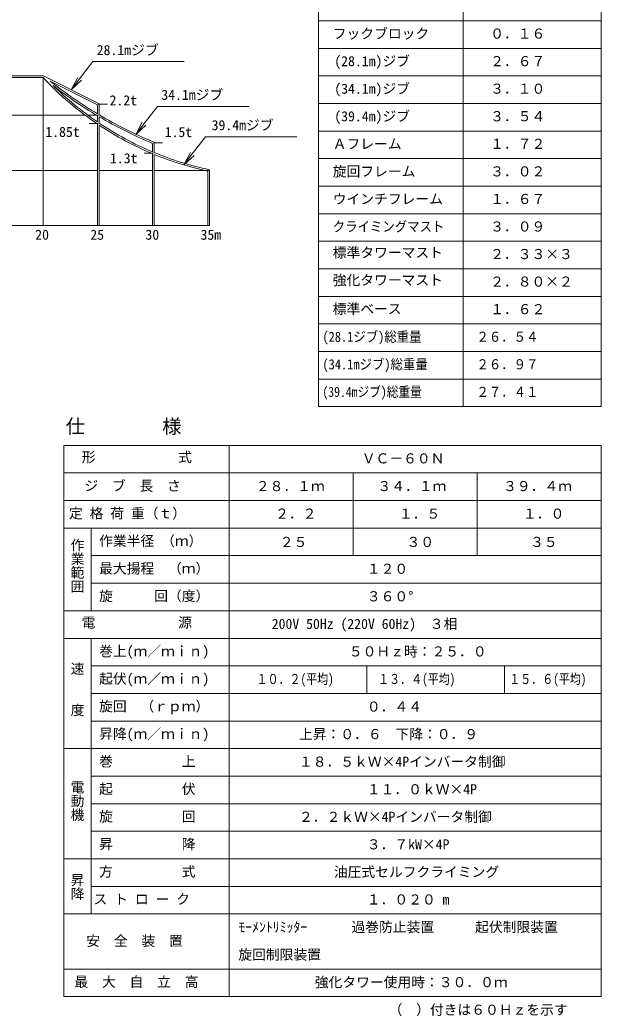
# Model space of a CAD drawing. Units: millimetres, scale not verified. Extents: x -28002 to 28035, y -36424 to 40779.
# Drawn here: x 535 to 25844, y -36424 to 6950 of the extents above; entities that cross this region are included whole.
import ezdxf
from ezdxf.enums import TextEntityAlignment as Align

# ---------------------------------------------------------------- set-up
doc = ezdxf.new("R2010")
doc.units = ezdxf.units.MM
doc.header["$LTSCALE"] = 100
doc.layers.add('0-4_05 寸法', color=7, linetype='Continuous', lineweight=18)
doc.styles.add('@ＭＳ ゴシック', font='')
doc.styles.add('ＭＳ ゴシック', font='')
doc.styles.get('@ＭＳ ゴシック').set_extended_font_data('@MS Gothic')
doc.styles.get('ＭＳ ゴシック').set_extended_font_data('MS Gothic')

msp = doc.modelspace()

# ---------------------------------------------------------------- linework, layer by layer
at = {"layer": '0-4_05 寸法'}
for p, q in [((13543.8, 8112), (13543.8, -9888)), ((19843.8, 8112), (19843.8, -9888)), ((25843.8, 8112), (25843.8, -9888)), ((13543.8, 6912), (25843.8, 6912)), ((13543.8, 5712), (25843.8, 5712)), ((-8050.6, 4442.3), (1542.2, 4442.3)), ((1549.4, 4438), (1549.4, -2001.7)), ((13543.8, 4512), (25843.8, 4512)), ((1851, 4287.2), (3913.4, 3256)), ((3210.2, 4323.9), (2762.9, 3911.8)), ((3913.4, 3256), (3913.4, 2861.6)), ((3949.4, 3278.3), (4349.4, 3278.3)), ((3985.4, 3300.5), (3985.4, 2818.8)), ((13543.8, 3312), (25843.8, 3312)), ((-8050.6, 2798.3), (3379, 2798.3)), ((3500, 2798.3), (3949.4, 2798.3)), ((3913.4, 2777.8), (3913.4, 2506.1)), ((3985.4, 2735.2), (3985.4, 2457.5)), ((3549.4, 2438.3), (3949.4, 2438.3)), ((3913.4, 2419.1), (3913.4, -2001.7)), ((3985.4, 2370.9), (3985.4, -2001.7)), ((6023.7, 2374), (5576.4, 1961.9)), ((13543.8, 2112), (25843.8, 2112)), ((6313.4, 1202.5), (6313.4, 1574.2)), ((6349.4, 1598.3), (6749.4, 1598.3)), ((6385.4, 1172.5), (6385.4, 1622.4)), ((5949.4, 1148.5), (6349.4, 1148.5)), ((6313.4, -2001.7), (6313.4, 1124.5)), ((6385.4, -2001.7), (6385.4, 1094.6)), ((8117, 1053.9), (7669.6, 641.8)), ((13543.8, 912), (25843.8, 912)), ((-8050.6, 398.3), (3913.4, 398.3)), ((3985.4, 398.3), (6313.4, 398.3)), ((6385.4, 398.3), (8749.4, 398.3)), ((8713.4, 369.2), (8713.4, -2001.7)), ((8785.4, 427.4), (8785.4, -2001.7)), ((13543.8, -288), (25843.8, -288)), ((13543.8, -1488), (25843.8, -1488)), ((-8050.6, -2001.7), (8785.4, -2001.7)), ((13543.8, -2688), (25843.8, -2688)), ((13543.8, -3888), (25843.8, -3888)), ((13543.8, -5088), (25843.8, -5088)), ((13543.8, -6288), (25843.8, -6288)), ((13543.8, -7488), (25843.8, -7488)), ((13543.8, -8688), (25843.8, -8688)), ((13543.8, -9888), (25843.8, -9888)), ((2443.8, -11576.3), (2443.8, -35576.3)), ((2443.8, -11576.3), (25843.8, -11576.3)), ((9643.8, -11576.3), (9643.8, -35576.3)), ((25843.8, -11576.3), (25843.8, -35576.3)), ((2443.8, -12776.3), (25843.8, -12776.3)), ((15043.8, -12776.3), (15043.8, -16376.3)), ((20443.8, -12776.3), (20443.8, -16376.3)), ((2443.8, -13976.3), (25843.8, -13976.3)), ((2443.8, -15176.3), (25843.8, -15176.3)), ((3643.8, -15176.3), (3643.8, -18776.3)), ((3643.8, -16376.3), (25843.8, -16376.3)), ((3643.8, -17576.3), (25843.8, -17576.3)), ((2443.8, -18776.3), (25843.8, -18776.3)), ((2443.8, -19976.3), (25843.8, -19976.3)), ((3643.8, -19976.3), (3643.8, -31976.3)), ((3643.8, -21176.3), (25843.8, -21176.3)), ((15643.8, -21176.3), (15643.8, -22376.3)), ((21643.8, -21176.3), (21643.8, -22376.3)), ((3643.8, -22376.3), (25843.8, -22376.3)), ((3643.8, -23576.3), (25843.8, -23576.3)), ((2443.8, -24776.3), (25843.8, -24776.3)), ((3643.8, -25976.3), (25843.8, -25976.3)), ((3643.8, -27176.3), (25843.8, -27176.3)), ((3643.8, -28376.3), (25843.8, -28376.3)), ((2443.8, -29576.3), (25843.8, -29576.3)), ((3643.8, -30776.3), (25843.8, -30776.3)), ((2443.8, -31976.3), (25843.8, -31976.3)), ((2443.8, -34376.3), (25843.8, -34376.3)), ((2443.8, -35576.3), (25843.8, -35576.3))]:
    msp.add_line(p, q, dxfattribs=at)
for points in [[(3131.3, 4385.3), (3716.1, 5136.8), (7692.2, 5136.8)], [(-8050.6, 4514.3), (1557.9, 4514.3), (3985.4, 3300.5)], [(3052.4, 4446.7), (2762.9, 3911.8), (3131.3, 4385.3)], [(5944.8, 2435.4), (6529.6, 3186.9), (10505.7, 3186.9)], [(5865.9, 2496.8), (5576.4, 1961.9), (5944.8, 2435.4)], [(8038.1, 1115.3), (8622.8, 1866.8), (12598.9, 1866.8)], [(7959.1, 1176.7), (7669.6, 641.8), (8038.1, 1115.3)]]:
    msp.add_lwpolyline(points, dxfattribs=at)
for centre, radius, start, end in [((11647.6, 13884.8), 13830.4, 223.05776, 235.99801), ((13563.1, 19025.7), 18825.3, 231.52719, 239.1635), ((11647.6, 13884.8), 13758.4, 225.38834, 235.79551), ((13563.1, 19025.7), 18897.3, 232.21686, 239.29373), ((13563.1, 19025.7), 18825.3, 239.41838, 247.58715), ((13563.1, 19025.7), 18897.3, 239.5473, 247.44097), ((11647.6, 13884.8), 13758.4, 236.15728, 247.18793), ((11647.6, 13884.8), 13830.4, 236.35705, 247.31333), ((11647.6, 13884.8), 13758.4, 247.51283, 257.9926), ((11647.6, 13884.8), 13830.4, 247.63625, 257.75098)]:
    msp.add_arc(centre, radius, start, end, dxfattribs=at)

# ---------------------------------------------------------------- texts
at = {"layer": '0-4_05 寸法', "style": 'ＭＳ ゴシック'}
for s, height, p in [('フックブロック', 439.9, (14157.8, 6003.4)), ('０．１６', 439.9, (21014.7, 6004.5)), ('28.1mジブ', 439.9, (3879.6, 5287.4)), ('(28.1m)ジブ', 439.9, (14226.6, 4803.4)), ('２．６７', 439.9, (21014.7, 4804.5)), ('34.1mジブ', 439.9, (6693.1, 3337.5)), ('(34.1m)ジブ', 439.9, (14226.6, 3603.4)), ('３．１０', 439.9, (21014.7, 3604.5)), ('2.2t', 439.9, (4439, 3097.1)), ('(39.4m)ジブ', 439.9, (14226.6, 2403.4)), ('39.4mジブ', 439.9, (8884.5, 2017.4)), ('３．５４', 439.9, (21014.7, 2404.5)), ('1.85t', 439.9, (1642.2, 1723)), ('1.5t', 439.9, (6839, 1717)), ('Ａフレーム', 439.9, (14157.8, 1203.4)), ('１．７２', 439.9, (21014.7, 1204.5)), ('1.3t', 439.9, (4454.3, 575.5)), ('旋回フレーム', 439.9, (14157.8, 3.4)), ('３．０２', 439.9, (21014.7, 4.5)), ('ウインチフレーム', 439.9, (14157.8, -1196.6)), ('１．６７', 439.9, (21014.7, -1195.5)), ('３．０９', 439.9, (21014.7, -2395.5)), ('20', 439.9, (1201.3, -2753.6)), ('25', 439.9, (3601.3, -2753.6)), ('30', 439.9, (6001.3, -2753.6)), ('35m', 439.9, (8401.3, -2753.6)), ('標準タワーマスト', 439.9, (14157.8, -3529)), ('２．３３×３', 439.9, (21014.7, -3595.5)), ('強化タワーマスト', 439.9, (14157.8, -4729)), ('２．８０×２', 439.9, (21014.7, -4795.5)), ('標準ベース', 439.9, (14157.8, -5981.3)), ('１．６２', 439.9, (21014.7, -5995.5)), ('仕\u3000\u3000\u3000\u3000様', 615.8, (2529.8, -11237.1)), ('形\u3000\u3000\u3000\u3000\u3000\u3000式', 439.9, (3225, -12437.1)), ('ＶＣ－６０Ｎ', 439.9, (15421.2, -12492.2)), ('ジ\u3000ブ\u3000長\u3000さ', 439.9, (3343.7, -13684.9)), ('２８．１ｍ', 439.9, (10811, -13698.2)), ('３４．１ｍ', 439.9, (16105, -13698.2)), ('３９．４ｍ', 439.9, (21576.7, -13698.2)), ('定 格 荷 重（ｔ）', 439.9, (2672.4, -14884.9)), ('２．２', 439.9, (11650.6, -14898.2)), ('１．５', 439.9, (17043.8, -14898.2)), ('１．０', 439.9, (22443.8, -14898.2)), ('作業半径 （ｍ）', 439.9, (3983.3, -16084.9)), ('２５', 439.9, (11856.2, -16131.5)), ('３０', 439.9, (17372.3, -16131.5)), ('３５', 439.9, (22750.9, -16131.5)), ('最大揚程\u3000（ｍ）', 439.9, (3983.3, -17284.9)), ('１２０', 439.9, (15643.8, -17298.2)), ('旋\u3000\u3000\u3000回（度）', 439.9, (3983.3, -18484.9)), ('３６０°', 439.9, (15643.8, -18498.2)), ('電\u3000\u3000\u3000\u3000\u3000\u3000源', 439.9, (3225, -19637.1)), ('200V 50Hz (220V 60Hz)\u3000３相', 439.9, (11501.8, -19698.2)), ('巻上(ｍ／ｍｉｎ)', 439.9, (3983.3, -20884.9)), ('５０Ｈｚ時：２５．０', 439.9, (14859.8, -20898.2)), ('起伏(ｍ／ｍｉｎ)', 439.9, (3983.3, -22084.9)), ('旋回\u3000（ｒｐｍ）', 439.9, (3983.3, -23284.9)), ('０．４４', 439.9, (15643.8, -23298.2)), ('昇降(ｍ／ｍｉｎ)', 439.9, (3983.3, -24484.9)), ('上昇：０．６\u3000下降：０．９', 439.9, (12687.7, -24498.2)), ('巻\u3000\u3000\u3000\u3000\u3000上', 439.9, (3983.3, -25684.9)), ('１８．５ｋＷ×4Pインバータ制御\u3000', 439.9, (12687.7, -25698.2)), ('起\u3000\u3000\u3000\u3000\u3000伏', 439.9, (3983.3, -26884.9)), ('１１．０ｋＷ×4P', 439.9, (15643.8, -26898.2)), ('旋\u3000\u3000\u3000\u3000\u3000回', 439.9, (3983.3, -28084.9)), ('２．２ｋＷ×4Pインバータ制御\u3000', 439.9, (12687.7, -28098.2)), ('昇\u3000\u3000\u3000\u3000\u3000降', 439.9, (3983.3, -29284.9)), ('３．７kW×4P', 439.9, (15643.8, -29298.2)), ('方\u3000\u3000\u3000\u3000\u3000式', 439.9, (3983.3, -30484.9)), ('油圧式セルフクライミング', 439.9, (14206, -30498.2)), ('ス ト ロ ー ク', 439.9, (3741.6, -31684.9)), ('１．０２０ m', 439.9, (15643.8, -31698.2)), ('ﾓｰﾒﾝﾄﾘﾐｯﾀｰ', 439.9, (10046.6, -32898.2)), ('過巻防止装置', 439.9, (14974.3, -32898.2)), ('起伏制限装置', 439.9, (20356.1, -32898.2)), ('安\u3000全\u3000装\u3000置', 439.9, (3426.4, -33503.1)), ('旋回制限装置', 439.9, (10046.6, -34098.2)), ('最\u3000大\u3000自\u3000立\u3000高', 439.9, (2909.1, -35284.9)), ('強化タワー使用時：３０．０ｍ', 439.9, (13377.1, -35298.2)), ('（\u3000）付きは６０Ｈｚを示す', 439.9, (16590.5, -36498.2))]:
    msp.add_text(s, height=height, dxfattribs=at).set_placement(p, align=Align.BOTTOM_LEFT)
for s, width, p in [('クライミングマスト', 0.9, (14157.8, -2396.6)), ('(28.1ジブ)総重量', 0.9, (13709.1, -7196.6)), ('２６．５４', 0.9, (20417.7, -7195.5)), ('(34.1mジブ)総重量', 0.9, (13709.1, -8396.6)), ('２６．９７', 0.9, (20417.7, -8395.5)), ('(39.4mジブ)総重量', 0.85, (13709.1, -9596.6)), ('２７．４１', 0.9, (20417.7, -9595.5)), ('１０．２(平均)', 0.8, (10838.1, -22098.2)), ('１３．４(平均)', 0.8, (16133.4, -22098.2)), ('１５．６(平均)', 0.8, (21841.2, -22098.2))]:
    msp.add_text(s, height=439.9, dxfattribs=dict(at, width=width)).set_placement(p, align=Align.BOTTOM_LEFT)
at = {"layer": '0-4_05 寸法', "style": '@ＭＳ ゴシック'}
for s, p in [('作業範囲', (2683.9, -15608.2)), ('速\u3000\u3000度', (2683.9, -20991.3)), ('電動機', (2683.9, -26155.7)), ('昇降', (2683.9, -30193.7))]:
    msp.add_text(s, height=439.9, rotation=270, dxfattribs=at).set_placement(p, align=Align.BOTTOM_LEFT)

doc.saveas('drawing.dxf')
